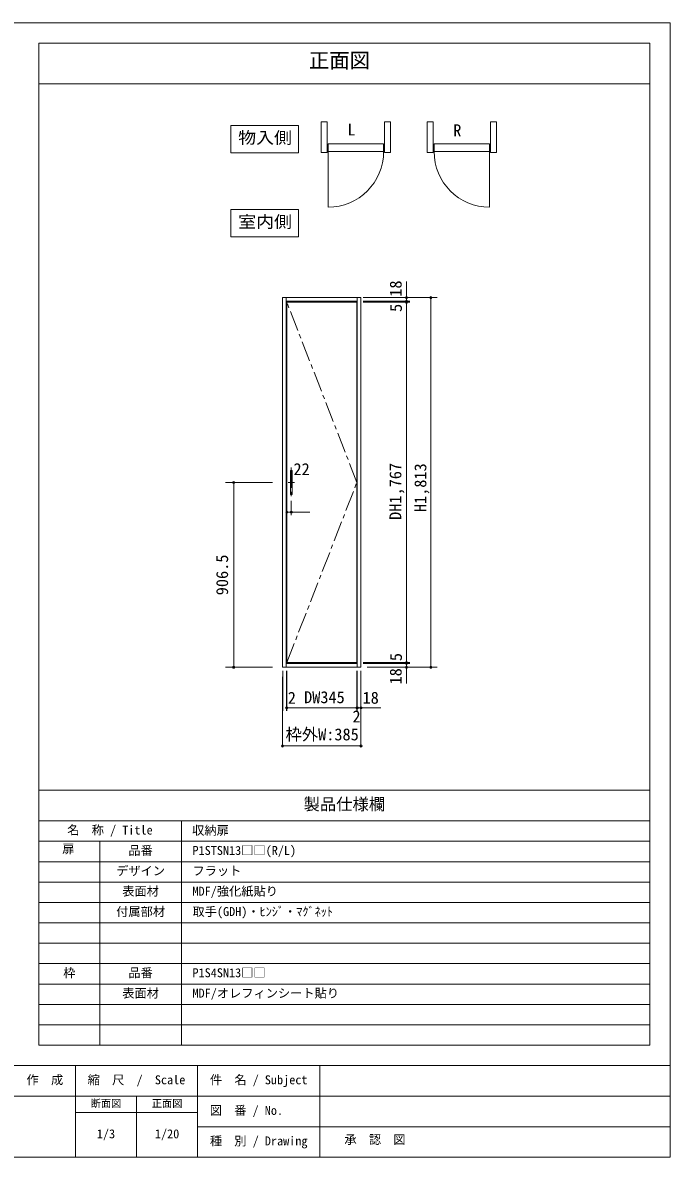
# Model space of a CAD drawing. Units: millimetres on the paper, enlarged 10 times, with parts at other scales. Extents: x -2058 to 1892, y -400 to 2383.
# Drawn here: x 303 to 1892, y -400 to 2383 of the extents above; entities that cross this region are included whole.
import ezdxf
from ezdxf.enums import TextEntityAlignment as Align

# ---------------------------------------------------------------- set-up
doc = ezdxf.new("R2010")
doc.units = ezdxf.units.MM
doc.header["$LTSCALE"] = 10
doc.header["$PDMODE"] = 32
doc.header["$PDSIZE"] = 5
doc.linetypes.add('CHAIN1', pattern=[8, 5, -1, 1, -1])
doc.layers.add('0-0_0', color=7, linetype='Continuous', lineweight=18)
doc.layers.add('3-8', color=7, linetype='Continuous', lineweight=18)
doc.layers.add('9-0', color=7, linetype='Continuous')
doc.styles.add('ＭＳ ゴシック', font='')
doc.styles.get('ＭＳ ゴシック').set_extended_font_data('MS Gothic')

msp = doc.modelspace()

# ---------------------------------------------------------------- linework, layer by layer
at = {"layer": '0-0_0'}
for p, q in [((1892.04, 2382.81), (1892.04, -399.69)), ((342.04, 2332.81), (342.04, -124.69)), ((342.04, 2332.81), (1842.04, 2332.81)), ((1842.04, 2332.81), (1842.04, -124.69)), ((342.04, 2232.81), (1842.04, 2232.81)), ((342.04, 500.31), (1842.04, 500.31)), ((342.04, 425.31), (1842.04, 425.31)), ((692.04, 425.31), (692.04, -124.69)), ((342.04, 375.31), (1842.04, 375.31)), ((492.04, 375.31), (492.04, -124.69)), ((342.04, 325.31), (1842.04, 325.31)), ((342.04, 275.31), (1842.04, 275.31)), ((342.04, 225.31), (1842.04, 225.31)), ((342.04, 175.31), (1842.04, 175.31)), ((342.04, 175.31), (1842.04, 175.31)), ((342.04, 125.31), (1842.04, 125.31)), ((342.04, 125.31), (1842.04, 125.31)), ((342.04, 75.31), (1842.04, 75.31)), ((342.04, 75.31), (1842.04, 75.31)), ((342.04, 25.31), (1842.04, 25.31)), ((342.04, -24.69), (1842.04, -24.69)), ((342.04, -74.69), (1842.04, -74.69)), ((1842.04, -124.69), (342.04, -124.69)), ((342.04, -124.69), (1842.04, -124.69)), ((-2057.96, -174.69), (1892.04, -174.69)), ((432.04, -174.69), (432.04, -399.69)), ((732.04, -399.69), (732.04, -174.69)), ((1032.04, -399.69), (1032.04, -174.69)), ((1892.04, -249.69), (-1257.96, -249.69)), ((582.04, -249.69), (582.04, -399.69)), ((432.04, -289.69), (732.04, -289.69)), ((1892.04, -324.69), (732.04, -324.69)), ((1892.04, -399.69), (-2057.96, -399.69))]:
    msp.add_line(p, q, dxfattribs=at)
msp.add_lwpolyline([(-2057.96, -399.69), (-2057.96, 2382.81), (1892.04, 2382.81)], dxfattribs=at)
at = {"layer": '3-8'}
for p, q in [((979.82, 2064), (979.82, 2130.67)), ((813.15, 2064), (979.82, 2064)), ((1052.13, 2085.37), (1052.13, 2066.62)), ((1188.45, 2085.37), (1052.13, 2085.37)), ((1052.13, 2066.62), (1188.45, 2066.62)), ((1188.45, 2085.37), (1188.45, 2066.62)), ((1190.32, 2085.37), (1190.32, 2066.62)), ((1310.33, 2085.37), (1310.33, 2066.62)), ((1312.21, 2085.37), (1448.52, 2085.37)), ((1312.21, 2085.37), (1312.21, 2066.62)), ((1448.52, 2066.62), (1312.21, 2066.62)), ((1448.52, 2085.37), (1448.52, 2066.62)), ((1132.88, 1708.54), (940.38, 1708.54)), ((940.38, 802.04), (940.38, 1708.54)), ((949.38, 802.04), (949.38, 1708.54)), ((1123.88, 1699.54), (949.38, 1699.54)), ((1123.88, 802.04), (1123.88, 1708.54)), ((1132.88, 802.04), (1132.88, 1708.54)), ((950.88, 813.54), (950.88, 1697.04)), ((959.75, 1226.79), (959.75, 1283.79)), ((960.5, 1284.54), (963.25, 1284.54)), ((964, 1283.79), (964, 1226.79)), ((963.25, 1226.04), (960.5, 1226.04)), ((949.38, 811.04), (1123.88, 811.04)), ((950.88, 813.54), (1122.88, 813.54)), ((940.38, 802.04), (949.38, 802.04)), ((949.38, 802.04), (1123.88, 802.04)), ((1123.88, 802.04), (1132.88, 802.04))]:
    msp.add_line(p, q, dxfattribs=at)
at = {"layer": '3-8', "color": 4}
for p, q in [((1052.13, 2075.99), (1052.13, 1930.3)), ((1448.52, 2075.99), (1448.52, 1930.3)), ((1244.51, 1708.54), (1244.51, 1748.1)), ((1137.88, 1708.54), (1320.14, 1708.54)), ((1137.88, 1699.54), (1253.01, 1699.54)), ((1244.51, 1699.54), (1244.51, 1708.54)), ((1244.51, 1699.54), (1244.51, 802.04)), ((1304.5, 1708.54), (1304.5, 802.04)), ((1137.88, 1697.04), (1253.01, 1697.04)), ((800.48, 1255.29), (915.71, 1255.29)), ((820.48, 802.04), (820.48, 1255.29)), ((961.88, 1209.86), (961.88, 1174.77)), ((1137.88, 813.54), (1253.01, 813.54)), ((1137.88, 811.04), (1253.01, 811.04)), ((1244.51, 811.04), (1244.51, 802.04)), ((800.48, 802.04), (915.71, 802.04)), ((940.88, 793.54), (940.88, 695.19)), ((949.88, 793.54), (949.88, 695.19)), ((950.88, 793.54), (950.88, 695.19)), ((1122.88, 793.54), (1122.88, 695.19)), ((1123.88, 793.54), (1123.88, 695.19)), ((1132.88, 793.54), (1132.88, 609.02)), ((1147.88, 802.04), (1320.14, 802.04)), ((1244.51, 802.04), (1244.51, 762.49)), ((940.38, 609.02), (940.38, 778.54)), ((949.72, 702.69), (1132.88, 702.69)), ((1132.88, 702.69), (1181.63, 702.69)), ((1132.88, 609.02), (940.38, 609.02))]:
    msp.add_line(p, q, dxfattribs=at)
at = {"layer": '3-8', "color": 4, "linetype": 'CHAIN1'}
for p, q in [((961.88, 1292.04), (961.88, 1218.54)), ((954.38, 1255.29), (969.38, 1255.29))]:
    msp.add_line(p, q, dxfattribs=at)
at = {"layer": '3-8'}
for points in [[(979.82, 2130.67), (813.15, 2130.67), (813.15, 2064)], [(1122.88, 813.54), (1122.88, 1697.04), (950.88, 1697.04)]]:
    msp.add_lwpolyline(points, dxfattribs=at)
for points in [[(1050.26, 2064.74), (1035.26, 2064.74), (1035.26, 2139.74), (1050.26, 2139.74)], [(1190.32, 2064.74), (1205.32, 2064.74), (1205.32, 2139.74), (1190.32, 2139.74)], [(1310.33, 2064.74), (1295.33, 2064.74), (1295.33, 2139.74), (1310.33, 2139.74)], [(1450.4, 2064.74), (1465.4, 2064.74), (1465.4, 2139.74), (1450.4, 2139.74)], [(979.82, 1924.55), (813.15, 1924.55), (813.15, 1857.89), (979.82, 1857.89)]]:
    msp.add_lwpolyline(points, close=True, dxfattribs=at)
at = {"layer": '3-8', "color": 4, "linetype": 'CHAIN1'}
msp.add_lwpolyline([(950.88, 813.54), (1122.88, 1255.29), (950.88, 1697.04)], dxfattribs=at)
at = {"layer": '3-8', "color": 4}
msp.add_lwpolyline([(950.88, 1182.27), (961.88, 1182.27), (1006.92, 1182.27)], dxfattribs=at)
for centre, start, end in [((1052.13, 2066.62), 270, 0), ((1448.52, 2066.62), 180, 270)]:
    msp.add_arc(centre, 136.31, start, end, dxfattribs=at)
at = {"layer": '3-8'}
for centre, start, end in [((960.5, 1283.79), 90, 180), ((963.25, 1283.79), 0, 90), ((960.5, 1226.79), 180, 270), ((963.25, 1226.79), 270, 0)]:
    msp.add_arc(centre, 0.75, start, end, dxfattribs=at)
at = {"layer": '3-8', "color": 4}
for p in [(1244.51, 1708.54), (1244.51, 1699.54), (1244.51, 1697.04), (1304.5, 1708.54), (820.48, 1255.29), (950.88, 1182.27), (961.88, 1182.27), (1244.51, 813.54), (1244.51, 811.04), (820.48, 802.04), (1244.51, 802.04), (1304.5, 802.04), (949.88, 702.69), (950.88, 702.69), (1122.88, 702.69), (1123.88, 702.69), (1132.88, 702.69), (940.38, 609.02), (1132.88, 609.02)]:
    msp.add_point(p, dxfattribs=at)

# ---------------------------------------------------------------- texts
at = {"layer": '0-0_0', "style": 'ＭＳ ゴシック'}
for s, height, p in [('正面図 ', 36.66, (1005.06, 2260.98)), ('製品仕様欄', 29.33, (992.04, 442.81)), ('名\u3000称 / Title', 21.99, (412.04, 385.31)), ('収納扉', 21.99, (718.57, 384.59)), ('扉', 21.99, (399.54, 339.18)), ('品番', 21.99, (562.04, 335.31)), ('P1STSN13□□(R/L)', 21.99, (719.28, 335.31)), ('デザイン', 21.99, (532.04, 285.31)), ('フラット', 21.99, (719.28, 285.31)), ('表面材', 21.99, (547.04, 235.31)), ('MDF/強化紙貼り', 21.99, (719.28, 235.31)), ('付属部材', 21.99, (532.04, 185.31)), ('取手(GDH)・ﾋﾝｼﾞ・ﾏｸﾞﾈｯﾄ', 21.99, (719.28, 185.31)), ('枠', 21.99, (402.04, 35.31)), ('品番', 21.99, (562.04, 35.31)), ('P1S4SN13□□', 21.99, (719.28, 35.31)), ('表面材', 21.99, (547.04, -14.69)), ('MDF/オレフィンシート貼り', 21.99, (719.28, -14.69)), ('作\u3000成', 21.99, (312.04, -227.19)), ('縮\u3000尺\u3000/\u3000Scale', 21.99, (462.04, -227.19)), ('件\u3000名 / Subject', 21.99, (762.04, -227.19)), ('断面図', 18.33, (469.54, -282.19)), ('正面図', 18.33, (619.54, -282.19)), ('図\u3000番 / No.', 21.99, (761.88, -302.19)), ('1/3', 21.99, (484.54, -359.69)), ('1/20', 21.99, (627.04, -359.69)), ('種\u3000別 / Drawing', 21.99, (762.04, -377.19)), ('承\u3000認\u3000図', 21.99, (1092.21, -373.62))]:
    msp.add_text(s, height=height, dxfattribs=at).set_placement(p, align=Align.BOTTOM_LEFT)
at = {"layer": '3-8', "style": 'ＭＳ ゴシック', "width": 1.1}
for s, p in [('物入側', (831.48, 2077.33)), ('室内側', (831.48, 1871.22))]:
    msp.add_text(s, height=29.33, dxfattribs=at).set_placement(p, align=Align.BOTTOM_LEFT)
at = {"layer": '3-8', "style": 'ＭＳ ゴシック'}
for s, p in [('18', (1241.42, 1710.7)), ('5', (1242.07, 1673.46)), ('DH1,767', (1240.77, 1163.5)), ('H1,813', (1302.03, 1182.54)), ('906.5', (815.48, 978.67)), ('5', (1242.07, 817.12)), ('18', (1241.42, 759.89))]:
    msp.add_text(s, height=29.33, rotation=90, dxfattribs=at).set_placement(p, align=Align.BOTTOM_LEFT)
for s, p in [('22', (967.15, 1264.5)), ('2', (953.23, 703.73)), ('DW345', (993.2, 705.21)), ('18', (1136.7, 703.9)), ('2', (1111.89, 657.89)), ('枠外W:385', (947.68, 614.02))]:
    msp.add_text(s, height=29.33, dxfattribs=at).set_placement(p, align=Align.BOTTOM_LEFT)
at = {"layer": '9-0', "style": 'ＭＳ ゴシック'}
for s, p in [('L', (1099.58, 2097.44)), ('R', (1359.24, 2095.32))]:
    msp.add_text(s, height=29.33, dxfattribs=at).set_placement(p, align=Align.BOTTOM_LEFT)

doc.saveas('drawing.dxf')
